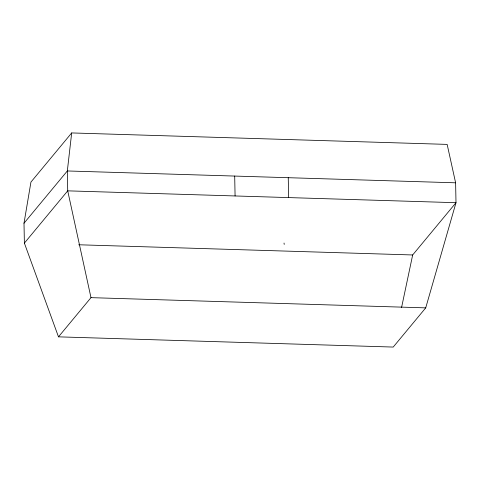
<?xml version="1.0" encoding="UTF-8"?>
<svg xmlns="http://www.w3.org/2000/svg" width="480" height="480" viewBox="0 0 480 480"><rect width="100%" height="100%" fill="white"/><g stroke="black" fill="none" stroke-linecap="round" stroke-linejoin="round"><path stroke-width="0.72" d="M71.682 132.936L67.332 170.958L67.716 190.848L90.984 297.648L58.488 336.846L24.384 243.114L24 223.224L30.942 182.076L71.682 132.936L447.15 144.396L455.616 182.808L456 202.698L425.718 307.866L393.216 347.064L58.488 336.846M401.55 307.59L412.668 254.964L456 202.698L67.716 190.848L24.384 243.114M24 223.224L67.332 170.958L455.616 182.808M78.684 244.77L412.668 254.964M90.984 297.648L425.718 307.866M284.034 243.042L284.22 244.404M288.252 177.702L288.636 197.592M234.696 176.064L235.08 195.954"/></g></svg>
